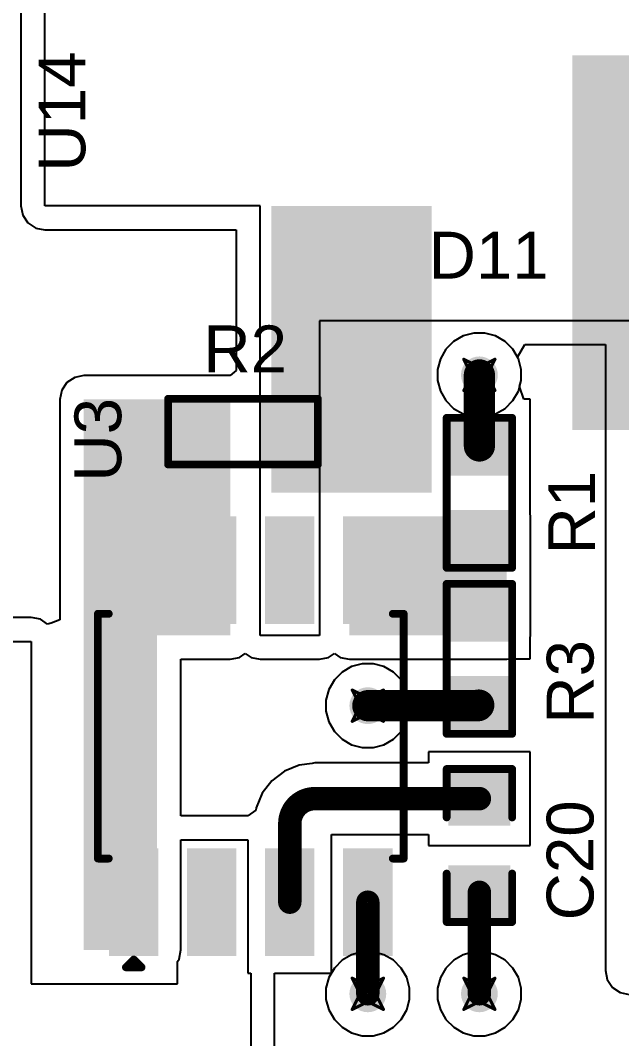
# Model space of a CAD drawing. Header units: inches. Extents: x -36 to 349, y -11 to 240.
# Drawn here: x 82.49 to 92.28, y 3.51 to 20.07 of the extents above; entities that cross this region are included whole.
import ezdxf

# ---------------------------------------------------------------- set-up
doc = ezdxf.new("R2010")
doc.units = ezdxf.units.IN
for name, color, linetype in [('Bottom Layer', 5, 'Continuous'), ('Drill Drawing', 1, 'Continuous'), ('Layer 1', 16, 'Continuous'), ('Layer 2', 76, 'Continuous'), ('Top Layer', 1, 'Continuous'), ('Top Overlay', 2, 'Continuous'), ('Top Paste', 8, 'Continuous'), ('Top Solder', 216, 'Continuous'), ('Via Holes', 16, 'Continuous')]:
    doc.layers.add(name, color=color, linetype=linetype)
doc.styles.add('Arial', font='', dxfattribs={"height": 0.2})
doc.styles.get('Arial').set_extended_font_data('Arial')

# ---------------------------------------------------------------- blocks, each defined once
blk = doc.blocks.new('R___0603_111')
at = {"layer": 'Top Layer'}
for points in [[(-0.381, 0.445), (-0.381, -0.444), (-1.143, -0.444), (-1.143, 0.445)], [(1.143, 0.445), (1.143, -0.444), (0.381, -0.444), (0.381, 0.445)]]:
    blk.add_hatch(color=1, dxfattribs=at).paths.add_polyline_path(points)
at = {"layer": 'Top Paste'}
for points in [[(-0.381, 0.445), (-0.381, -0.444), (-1.143, -0.444), (-1.143, 0.445)], [(1.143, 0.445), (1.143, -0.444), (0.381, -0.444), (0.381, 0.445)]]:
    blk.add_hatch(color=8, dxfattribs=at).paths.add_polyline_path(points)
at = {"layer": 'Top Solder'}
for points in [[(-0.279, 0.546), (-0.279, -0.546), (-1.245, -0.546), (-1.245, 0.546)], [(1.245, 0.546), (1.245, -0.546), (0.279, -0.546), (0.279, 0.546)]]:
    blk.add_hatch(color=216, dxfattribs=at).paths.add_polyline_path(points)
at = {"layer": 'Top Overlay'}
for points in [[(-1.219, 0.533, 0.127, 0.127, 0), (-1.219, -0.533, 0.127, 0.127, 0)], [(-1.219, 0.533, 0.127, 0.127, 0), (1.219, 0.533, 0.127, 0.127, 0)], [(1.219, 0.533, 0.127, 0.127, 0), (1.219, -0.533, 0.127, 0.127, 0)], [(-1.219, -0.533, 0.127, 0.127, 0), (1.219, -0.533, 0.127, 0.127, 0)]]:
    blk.add_lwpolyline(points, format="xyseb", dxfattribs=at)
for points in [[(-1.251, 0.533, 0.0635, 0.0635, 1), (-1.187, 0.533, 0.0635, 0.0635, 1)], [(-1.251, 0.533, 0.0635, 0.0635, 1), (-1.187, 0.533, 0.0635, 0.0635, 1)], [(1.187, 0.533, 0.0635, 0.0635, 1), (1.251, 0.533, 0.0635, 0.0635, 1)], [(1.187, 0.533, 0.0635, 0.0635, 1), (1.251, 0.533, 0.0635, 0.0635, 1)], [(-1.251, -0.533, 0.0635, 0.0635, 1), (-1.187, -0.533, 0.0635, 0.0635, 1)], [(-1.251, -0.533, 0.0635, 0.0635, 1), (-1.187, -0.533, 0.0635, 0.0635, 1)], [(1.187, -0.533, 0.0635, 0.0635, 1), (1.251, -0.533, 0.0635, 0.0635, 1)], [(1.187, -0.533, 0.0635, 0.0635, 1), (1.251, -0.533, 0.0635, 0.0635, 1)]]:
    blk.add_lwpolyline(points, format="xyseb", close=True, dxfattribs=at)
blk = doc.blocks.new('SOIC_8_163')
at = {"layer": 'Top Layer'}
for points in [[(-1.925, 2.205), (-1.925, 1.605), (-3.475, 1.605), (-3.475, 2.205)], [(3.475, 2.205), (3.475, 1.605), (1.925, 1.605), (1.925, 2.205)], [(-1.925, 0.935), (-1.925, 0.335), (-3.475, 0.335), (-3.475, 0.935)], [(3.475, 0.935), (3.475, 0.335), (1.925, 0.335), (1.925, 0.935)], [(-1.925, -0.335), (-1.925, -0.935), (-3.475, -0.935), (-3.475, -0.335)], [(3.475, -0.335), (3.475, -0.935), (1.925, -0.935), (1.925, -0.335)], [(-1.925, -1.605), (-1.925, -2.205), (-3.475, -2.205), (-3.475, -1.605)], [(3.475, -1.605), (3.475, -2.205), (1.925, -2.205), (1.925, -1.605)]]:
    blk.add_hatch(color=1, dxfattribs=at).paths.add_polyline_path(points)
at = {"layer": 'Top Overlay'}
blk.add_hatch(color=2, dxfattribs=at).paths.add_polyline_path([(-1.827, 1.574), (-1.497, 1.574), (-1.497, 2.235), (-1.827, 2.235)])
at = {"layer": 'Top Paste'}
for points in [[(-1.925, 2.205), (-1.925, 1.605), (-3.475, 1.605), (-3.475, 2.205)], [(3.475, 2.205), (3.475, 1.605), (1.925, 1.605), (1.925, 2.205)], [(-1.925, 0.935), (-1.925, 0.335), (-3.475, 0.335), (-3.475, 0.935)], [(3.475, 0.935), (3.475, 0.335), (1.925, 0.335), (1.925, 0.935)], [(-1.925, -0.335), (-1.925, -0.935), (-3.475, -0.935), (-3.475, -0.335)], [(3.475, -0.335), (3.475, -0.935), (1.925, -0.935), (1.925, -0.335)], [(-1.925, -1.605), (-1.925, -2.205), (-3.475, -2.205), (-3.475, -1.605)], [(3.475, -1.605), (3.475, -2.205), (1.925, -2.205), (1.925, -1.605)]]:
    blk.add_hatch(color=8, dxfattribs=at).paths.add_polyline_path(points)
at = {"layer": 'Top Solder'}
for points in [[(-1.823, 2.307), (-1.823, 1.503), (-3.577, 1.503), (-3.577, 2.307)], [(3.577, 2.307), (3.577, 1.503), (1.823, 1.503), (1.823, 2.307)], [(-1.823, 1.037), (-1.823, 0.233), (-3.577, 0.233), (-3.577, 1.037)], [(3.577, 1.037), (3.577, 0.233), (1.823, 0.233), (1.823, 1.037)], [(-1.823, -0.233), (-1.823, -1.037), (-3.577, -1.037), (-3.577, -0.233)], [(3.577, -0.233), (3.577, -1.037), (1.823, -1.037), (1.823, -0.233)], [(-1.823, -1.503), (-1.823, -2.307), (-3.577, -2.307), (-3.577, -1.503)], [(3.577, -1.503), (3.577, -2.307), (1.823, -2.307), (1.823, -1.503)]]:
    blk.add_hatch(color=216, dxfattribs=at).paths.add_polyline_path(points)
at = {"layer": 'Top Overlay'}
for points in [[(-1.991, 2.489, 0.127, 0.127, 0), (1.991, 2.489, 0.127, 0.127, 0)], [(-1.991, 2.489, 0.127, 0.127, 0), (-1.991, 2.311, 0.127, 0.127, 0)], [(1.991, 2.489, 0.127, 0.127, 0), (1.991, 2.311, 0.127, 0.127, 0)], [(-3.759, 2.032, 0.127, 0.127, 0), (-3.759, 1.778, 0.127, 0.127, 0)], [(-3.759, 2.032, 0.127, 0.127, 0), (-3.632, 1.905, 0.127, 0.127, 0)], [(-3.632, 1.905, 0.127, 0.127, 0), (-3.759, 1.778, 0.127, 0.127, 0)], [(-1.991, -2.311, 0.127, 0.127, 0), (-1.991, -2.489, 0.127, 0.127, 0)], [(1.991, -2.311, 0.127, 0.127, 0), (1.991, -2.489, 0.127, 0.127, 0)], [(-1.991, -2.489, 0.127, 0.127, 0), (1.991, -2.489, 0.127, 0.127, 0)]]:
    blk.add_lwpolyline(points, format="xyseb", dxfattribs=at)
for points in [[(-2.022, 2.489, 0.0635, 0.0635, 1), (-1.959, 2.489, 0.0635, 0.0635, 1)], [(-2.022, 2.489, 0.0635, 0.0635, 1), (-1.959, 2.489, 0.0635, 0.0635, 1)], [(1.959, 2.489, 0.0635, 0.0635, 1), (2.022, 2.489, 0.0635, 0.0635, 1)], [(1.959, 2.489, 0.0635, 0.0635, 1), (2.022, 2.489, 0.0635, 0.0635, 1)], [(-2.022, 2.311, 0.0635, 0.0635, 1), (-1.959, 2.311, 0.0635, 0.0635, 1)], [(1.959, 2.311, 0.0635, 0.0635, 1), (2.022, 2.311, 0.0635, 0.0635, 1)], [(-3.791, 2.032, 0.0635, 0.0635, 1), (-3.727, 2.032, 0.0635, 0.0635, 1)], [(-3.791, 2.032, 0.0635, 0.0635, 1), (-3.727, 2.032, 0.0635, 0.0635, 1)], [(-3.791, 1.778, 0.0635, 0.0635, 1), (-3.727, 1.778, 0.0635, 0.0635, 1)], [(-3.791, 1.778, 0.0635, 0.0635, 1), (-3.727, 1.778, 0.0635, 0.0635, 1)], [(-3.664, 1.905, 0.0635, 0.0635, 1), (-3.6, 1.905, 0.0635, 0.0635, 1)], [(-3.664, 1.905, 0.0635, 0.0635, 1), (-3.6, 1.905, 0.0635, 0.0635, 1)], [(-2.022, -2.311, 0.0635, 0.0635, 1), (-1.959, -2.311, 0.0635, 0.0635, 1)], [(1.959, -2.311, 0.0635, 0.0635, 1), (2.022, -2.311, 0.0635, 0.0635, 1)], [(-2.022, -2.489, 0.0635, 0.0635, 1), (-1.959, -2.489, 0.0635, 0.0635, 1)], [(-2.022, -2.489, 0.0635, 0.0635, 1), (-1.959, -2.489, 0.0635, 0.0635, 1)], [(1.959, -2.489, 0.0635, 0.0635, 1), (2.022, -2.489, 0.0635, 0.0635, 1)], [(1.959, -2.489, 0.0635, 0.0635, 1), (2.022, -2.489, 0.0635, 0.0635, 1)]]:
    blk.add_lwpolyline(points, format="xyseb", close=True, dxfattribs=at)
blk = doc.blocks.new('R___0603_297')
at = {"layer": 'Top Layer'}
for points in [[(-0.381, 0.444), (-0.381, -0.445), (-1.143, -0.445), (-1.143, 0.444)], [(1.143, 0.444), (1.143, -0.445), (0.381, -0.445), (0.381, 0.444)]]:
    blk.add_hatch(color=1, dxfattribs=at).paths.add_polyline_path(points)
at = {"layer": 'Top Paste'}
for points in [[(-0.381, 0.444), (-0.381, -0.445), (-1.143, -0.445), (-1.143, 0.444)], [(1.143, 0.444), (1.143, -0.445), (0.381, -0.445), (0.381, 0.444)]]:
    blk.add_hatch(color=8, dxfattribs=at).paths.add_polyline_path(points)
at = {"layer": 'Top Solder'}
for points in [[(-0.279, 0.546), (-0.279, -0.546), (-1.245, -0.546), (-1.245, 0.546)], [(1.245, 0.546), (1.245, -0.546), (0.279, -0.546), (0.279, 0.546)]]:
    blk.add_hatch(color=216, dxfattribs=at).paths.add_polyline_path(points)
at = {"layer": 'Top Overlay'}
for points in [[(-1.219, -0.533, 0.127, 0.127, 0), (-1.219, 0.533, 0.127, 0.127, 0)], [(1.219, 0.533, 0.127, 0.127, 0), (-1.219, 0.533, 0.127, 0.127, 0)], [(1.219, -0.533, 0.127, 0.127, 0), (1.219, 0.533, 0.127, 0.127, 0)], [(1.219, -0.533, 0.127, 0.127, 0), (-1.219, -0.533, 0.127, 0.127, 0)]]:
    blk.add_lwpolyline(points, format="xyseb", dxfattribs=at)
for points in [[(-1.251, 0.533, 0.0635, 0.0635, 1), (-1.187, 0.533, 0.0635, 0.0635, 1)], [(-1.251, 0.533, 0.0635, 0.0635, 1), (-1.187, 0.533, 0.0635, 0.0635, 1)], [(1.187, 0.533, 0.0635, 0.0635, 1), (1.251, 0.533, 0.0635, 0.0635, 1)], [(1.187, 0.533, 0.0635, 0.0635, 1), (1.251, 0.533, 0.0635, 0.0635, 1)], [(-1.251, -0.533, 0.0635, 0.0635, 1), (-1.187, -0.533, 0.0635, 0.0635, 1)], [(-1.251, -0.533, 0.0635, 0.0635, 1), (-1.187, -0.533, 0.0635, 0.0635, 1)], [(1.187, -0.533, 0.0635, 0.0635, 1), (1.251, -0.533, 0.0635, 0.0635, 1)], [(1.187, -0.533, 0.0635, 0.0635, 1), (1.251, -0.533, 0.0635, 0.0635, 1)]]:
    blk.add_lwpolyline(points, format="xyseb", close=True, dxfattribs=at)
blk = doc.blocks.new('R___0603_298')
at = {"layer": 'Top Layer'}
for points in [[(-0.381, 0.4445), (-0.381, -0.4445), (-1.143, -0.4445), (-1.143, 0.4445)], [(1.143, 0.4445), (1.143, -0.4445), (0.381, -0.4445), (0.381, 0.4445)]]:
    blk.add_hatch(color=1, dxfattribs=at).paths.add_polyline_path(points)
at = {"layer": 'Top Paste'}
for points in [[(-0.381, 0.4445), (-0.381, -0.4445), (-1.143, -0.4445), (-1.143, 0.4445)], [(1.143, 0.4445), (1.143, -0.4445), (0.381, -0.4445), (0.381, 0.4445)]]:
    blk.add_hatch(color=8, dxfattribs=at).paths.add_polyline_path(points)
at = {"layer": 'Top Solder'}
for points in [[(-0.2794, 0.5461), (-0.2794, -0.5461), (-1.2446, -0.5461), (-1.2446, 0.5461)], [(1.2446, 0.5461), (1.2446, -0.5461), (0.2794, -0.5461), (0.2794, 0.5461)]]:
    blk.add_hatch(color=216, dxfattribs=at).paths.add_polyline_path(points)
at = {"layer": 'Top Overlay'}
for points in [[(-1.2192, 0.5334, 0.127, 0.127, 0), (-1.2192, -0.5334, 0.127, 0.127, 0)], [(1.2192, 0.5334, 0.127, 0.127, 0), (-1.2192, 0.5334, 0.127, 0.127, 0)], [(1.2192, 0.5334, 0.127, 0.127, 0), (1.2192, -0.5334, 0.127, 0.127, 0)], [(1.2192, -0.5334, 0.127, 0.127, 0), (-1.2192, -0.5334, 0.127, 0.127, 0)]]:
    blk.add_lwpolyline(points, format="xyseb", dxfattribs=at)
for points in [[(-1.25095, 0.5334, 0.0635, 0.0635, 1), (-1.18745, 0.5334, 0.0635, 0.0635, 1)], [(-1.25095, 0.5334, 0.0635, 0.0635, 1), (-1.18745, 0.5334, 0.0635, 0.0635, 1)], [(1.18745, 0.5334, 0.0635, 0.0635, 1), (1.25095, 0.5334, 0.0635, 0.0635, 1)], [(1.18745, 0.5334, 0.0635, 0.0635, 1), (1.25095, 0.5334, 0.0635, 0.0635, 1)], [(-1.25095, -0.5334, 0.0635, 0.0635, 1), (-1.18745, -0.5334, 0.0635, 0.0635, 1)], [(-1.25095, -0.5334, 0.0635, 0.0635, 1), (-1.18745, -0.5334, 0.0635, 0.0635, 1)], [(1.18745, -0.5334, 0.0635, 0.0635, 1), (1.25095, -0.5334, 0.0635, 0.0635, 1)], [(1.18745, -0.5334, 0.0635, 0.0635, 1), (1.25095, -0.5334, 0.0635, 0.0635, 1)]]:
    blk.add_lwpolyline(points, format="xyseb", close=True, dxfattribs=at)
blk = doc.blocks.new('SMC_388')
at = {"layer": 'Top Layer'}
for points in [[(-6, 2.15), (-1.9, 2.15), (-1.9, -2.15), (-6, -2.15)], [(1.9, 2.15), (6, 2.15), (6, -2.15), (1.9, -2.15)]]:
    blk.add_hatch(color=1, dxfattribs=at).paths.add_polyline_path(points)
at = {"layer": 'Top Overlay'}
for points in [[(-7.239, 2.235), (-3.556, 2.235), (-3.556, 3.048), (-7.239, 3.048)], [(-7.239, -2.261), (-6.096, -2.261), (-6.096, 2.261), (-7.239, 2.261)], [(-7.239, -3.048), (-3.556, -3.048), (-3.556, -2.235), (-7.239, -2.235)]]:
    blk.add_hatch(color=2, dxfattribs=at).paths.add_polyline_path(points)
at = {"layer": 'Top Paste'}
for points in [[(-6, 2.15), (-1.9, 2.15), (-1.9, -2.15), (-6, -2.15)], [(1.9, 2.15), (6, 2.15), (6, -2.15), (1.9, -2.15)]]:
    blk.add_hatch(color=8, dxfattribs=at).paths.add_polyline_path(points)
at = {"layer": 'Top Solder'}
for points in [[(-6.102, 2.252), (-1.798, 2.252), (-1.798, -2.252), (-6.102, -2.252)], [(1.798, 2.252), (6.102, 2.252), (6.102, -2.252), (1.798, -2.252)]]:
    blk.add_hatch(color=216, dxfattribs=at).paths.add_polyline_path(points)
at = {"layer": 'Top Overlay'}
for points in [[(-3.556, 2.438, 0.127, 0.127, 0), (-3.556, 2.997, 0.127, 0.127, 0)], [(-3.556, 2.997, 0.127, 0.127, 0), (3.581, 2.997, 0.127, 0.127, 0)], [(3.581, 2.438, 0.127, 0.127, 0), (3.581, 2.997, 0.127, 0.127, 0)], [(-3.556, -2.997, 0.127, 0.127, 0), (-3.556, -2.438, 0.127, 0.127, 0)], [(3.581, -2.997, 0.127, 0.127, 0), (3.581, -2.438, 0.127, 0.127, 0)], [(-3.556, -2.997, 0.127, 0.127, 0), (3.581, -2.997, 0.127, 0.127, 0)]]:
    blk.add_lwpolyline(points, format="xyseb", dxfattribs=at)
for points in [[(-3.588, 2.997, 0.0635, 0.0635, 1), (-3.524, 2.997, 0.0635, 0.0635, 1)], [(-3.588, 2.997, 0.0635, 0.0635, 1), (-3.524, 2.997, 0.0635, 0.0635, 1)], [(3.55, 2.997, 0.0635, 0.0635, 1), (3.613, 2.997, 0.0635, 0.0635, 1)], [(3.55, 2.997, 0.0635, 0.0635, 1), (3.613, 2.997, 0.0635, 0.0635, 1)], [(-3.588, 2.438, 0.0635, 0.0635, 1), (-3.524, 2.438, 0.0635, 0.0635, 1)], [(3.55, 2.438, 0.0635, 0.0635, 1), (3.613, 2.438, 0.0635, 0.0635, 1)], [(-3.588, -2.438, 0.0635, 0.0635, 1), (-3.524, -2.438, 0.0635, 0.0635, 1)], [(3.55, -2.438, 0.0635, 0.0635, 1), (3.613, -2.438, 0.0635, 0.0635, 1)], [(-3.588, -2.997, 0.0635, 0.0635, 1), (-3.524, -2.997, 0.0635, 0.0635, 1)], [(-3.588, -2.997, 0.0635, 0.0635, 1), (-3.524, -2.997, 0.0635, 0.0635, 1)], [(3.55, -2.997, 0.0635, 0.0635, 1), (3.613, -2.997, 0.0635, 0.0635, 1)], [(3.55, -2.997, 0.0635, 0.0635, 1), (3.613, -2.997, 0.0635, 0.0635, 1)]]:
    blk.add_lwpolyline(points, format="xyseb", close=True, dxfattribs=at)
blk = doc.blocks.new('C___0603_486')
at = {"layer": 'Top Layer'}
for points in [[(-0.381, 0.445), (-0.381, -0.445), (-1.143, -0.445), (-1.143, 0.445)], [(1.143, 0.445), (1.143, -0.445), (0.381, -0.445), (0.381, 0.445)]]:
    blk.add_hatch(color=1, dxfattribs=at).paths.add_polyline_path(points)
at = {"layer": 'Top Paste'}
for points in [[(-0.381, 0.445), (-0.381, -0.445), (-1.143, -0.445), (-1.143, 0.445)], [(1.143, 0.445), (1.143, -0.445), (0.381, -0.445), (0.381, 0.445)]]:
    blk.add_hatch(color=8, dxfattribs=at).paths.add_polyline_path(points)
at = {"layer": 'Top Solder'}
for points in [[(-0.321, 0.504), (-0.321, -0.504), (-1.203, -0.504), (-1.203, 0.504)], [(1.203, 0.504), (1.203, -0.504), (0.321, -0.504), (0.321, 0.504)]]:
    blk.add_hatch(color=216, dxfattribs=at).paths.add_polyline_path(points)
at = {"layer": 'Top Overlay'}
for points in [[(-1.245, 0.533, 0.127, 0.127, 0), (-1.245, -0.533, 0.127, 0.127, 0)], [(-1.245, 0.533, 0.127, 0.127, 0), (-0.457, 0.533, 0.127, 0.127, 0)], [(0.457, 0.533, 0.127, 0.127, 0), (1.245, 0.533, 0.127, 0.127, 0)], [(1.245, 0.533, 0.127, 0.127, 0), (1.245, -0.533, 0.127, 0.127, 0)], [(-1.245, -0.533, 0.127, 0.127, 0), (-0.457, -0.533, 0.127, 0.127, 0)], [(0.457, -0.533, 0.127, 0.127, 0), (1.245, -0.533, 0.127, 0.127, 0)]]:
    blk.add_lwpolyline(points, format="xyseb", dxfattribs=at)
for points in [[(-1.276, 0.533, 0.0635, 0.0635, 1), (-1.213, 0.533, 0.0635, 0.0635, 1)], [(-1.276, 0.533, 0.0635, 0.0635, 1), (-1.213, 0.533, 0.0635, 0.0635, 1)], [(-0.489, 0.533, 0.0635, 0.0635, 1), (-0.425, 0.533, 0.0635, 0.0635, 1)], [(0.425, 0.533, 0.0635, 0.0635, 1), (0.489, 0.533, 0.0635, 0.0635, 1)], [(1.213, 0.533, 0.0635, 0.0635, 1), (1.276, 0.533, 0.0635, 0.0635, 1)], [(1.213, 0.533, 0.0635, 0.0635, 1), (1.276, 0.533, 0.0635, 0.0635, 1)], [(-1.276, -0.533, 0.0635, 0.0635, 1), (-1.213, -0.533, 0.0635, 0.0635, 1)], [(-1.276, -0.533, 0.0635, 0.0635, 1), (-1.213, -0.533, 0.0635, 0.0635, 1)], [(-0.489, -0.533, 0.0635, 0.0635, 1), (-0.425, -0.533, 0.0635, 0.0635, 1)], [(0.425, -0.533, 0.0635, 0.0635, 1), (0.489, -0.533, 0.0635, 0.0635, 1)], [(1.213, -0.533, 0.0635, 0.0635, 1), (1.276, -0.533, 0.0635, 0.0635, 1)], [(1.213, -0.533, 0.0635, 0.0635, 1), (1.276, -0.533, 0.0635, 0.0635, 1)]]:
    blk.add_lwpolyline(points, format="xyseb", close=True, dxfattribs=at)

msp = doc.modelspace()

# ---------------------------------------------------------------- hatches: boundary and pattern name
at = {"layer": 'Bottom Layer'}
h = msp.add_hatch(color=5, dxfattribs=at)
edge = h.paths.add_edge_path()
edge.add_arc((89.963, 14.309), 0.3, 0, 360)
h = msp.add_hatch(color=5, dxfattribs=at)
edge = h.paths.add_edge_path()
edge.add_arc((88.147, 8.929), 0.3, 0, 360)
h = msp.add_hatch(color=5, dxfattribs=at)
edge = h.paths.add_edge_path()
edge.add_arc((88.147, 4.243), 0.3, 0, 360)
h = msp.add_hatch(color=5, dxfattribs=at)
edge = h.paths.add_edge_path()
edge.add_arc((89.963, 4.243), 0.3, 0, 360)
at = {"layer": 'Layer 1'}
h = msp.add_hatch(color=16, dxfattribs=at)
edge = h.paths.add_edge_path()
edge.add_arc((89.963, 14.309), 0.3, 0, 360)
h = msp.add_hatch(color=16, dxfattribs=at)
edge = h.paths.add_edge_path()
edge.add_arc((88.147, 8.929), 0.3, 0, 360)
h = msp.add_hatch(color=16, dxfattribs=at)
edge = h.paths.add_edge_path()
edge.add_arc((88.147, 4.243), 0.3, 0, 360)
h = msp.add_hatch(color=16, dxfattribs=at)
edge = h.paths.add_edge_path()
edge.add_arc((89.963, 4.243), 0.3, 0, 360)
at = {"layer": 'Layer 2'}
h = msp.add_hatch(color=76, dxfattribs=at)
edge = h.paths.add_edge_path()
edge.add_arc((89.963, 14.309), 0.3, 0, 360)
h = msp.add_hatch(color=76, dxfattribs=at)
edge = h.paths.add_edge_path()
edge.add_arc((88.147, 8.929), 0.3, 0, 360)
h = msp.add_hatch(color=76, dxfattribs=at)
edge = h.paths.add_edge_path()
edge.add_arc((88.147, 4.243), 0.3, 0, 360)
h = msp.add_hatch(color=76, dxfattribs=at)
edge = h.paths.add_edge_path()
edge.add_arc((89.963, 4.243), 0.3, 0, 360)
at = {"layer": 'Top Layer'}
for points in [[(86.577, 12.395), (89.188, 12.395), (89.188, 17.056), (86.577, 17.056)], [(83.524, 10.072), (85.907, 10.072), (85.907, 13.91), (83.524, 13.91)], [(83.524, 4.958), (84.718, 4.958), (84.718, 13.91), (83.524, 13.91)], [(87.847, 10.072), (90.407, 10.072), (90.407, 12.01), (87.847, 12.01)], [(83.524, 10.358), (85.907, 10.358), (85.907, 11.908), (83.524, 11.908)]]:
    msp.add_hatch(color=1, dxfattribs=at).paths.add_polyline_path(points)
h = msp.add_hatch(color=1, dxfattribs=at)
edge = h.paths.add_edge_path()
edge.add_arc((89.963, 14.309), 0.3, 0, 360)
h = msp.add_hatch(color=1, dxfattribs=at)
edge = h.paths.add_edge_path()
edge.add_arc((88.147, 8.929), 0.3, 0, 360)
h = msp.add_hatch(color=1, dxfattribs=at)
edge = h.paths.add_edge_path()
edge.add_arc((88.147, 4.243), 0.3, 0, 360)
h = msp.add_hatch(color=1, dxfattribs=at)
edge = h.paths.add_edge_path()
edge.add_arc((89.963, 4.243), 0.3, 0, 360)
at = {"layer": 'Via Holes'}
h = msp.add_hatch(color=7, dxfattribs=at)
edge = h.paths.add_edge_path()
edge.add_arc((89.963, 14.309), 0.15, 0, 360)
h = msp.add_hatch(color=7, dxfattribs=at)
edge = h.paths.add_edge_path()
edge.add_arc((88.147, 8.929), 0.15, 0, 360)
h = msp.add_hatch(color=7, dxfattribs=at)
edge = h.paths.add_edge_path()
edge.add_arc((88.147, 4.243), 0.15, 0, 360)
h = msp.add_hatch(color=7, dxfattribs=at)
edge = h.paths.add_edge_path()
edge.add_arc((89.963, 4.243), 0.15, 0, 360)

# ---------------------------------------------------------------- linework, layer by layer
at = {"layer": 'Bottom Layer'}
for p, q in [((89.7, 14.944), (89.544, 14.854)), ((89.873, 14.99), (89.7, 14.944)), ((90.052, 14.99), (89.873, 14.99)), ((90.225, 14.944), (90.052, 14.99)), ((90.381, 14.854), (90.225, 14.944)), ((89.544, 14.854), (89.418, 14.727)), ((90.508, 14.727), (90.381, 14.854)), ((89.418, 14.727), (89.328, 14.572)), ((90.597, 14.572), (90.508, 14.727)), ((89.328, 14.572), (89.282, 14.399)), ((90.644, 14.399), (90.597, 14.572)), ((89.282, 14.399), (89.282, 14.22)), ((90.644, 14.22), (90.644, 14.399)), ((89.282, 14.22), (89.328, 14.046)), ((90.597, 14.046), (90.644, 14.22)), ((89.328, 14.046), (89.418, 13.891)), ((90.508, 13.891), (90.597, 14.046)), ((89.418, 13.891), (89.544, 13.764)), ((89.544, 13.764), (89.7, 13.675)), ((90.225, 13.675), (90.381, 13.764)), ((90.381, 13.764), (90.508, 13.891)), ((89.7, 13.675), (89.873, 13.628)), ((89.873, 13.628), (90.052, 13.628)), ((90.052, 13.628), (90.225, 13.675)), ((88.057, 9.61), (87.884, 9.564)), ((88.237, 9.61), (88.057, 9.61)), ((88.41, 9.564), (88.237, 9.61)), ((87.729, 9.474), (87.602, 9.347)), ((87.884, 9.564), (87.729, 9.474)), ((88.565, 9.474), (88.41, 9.564)), ((88.692, 9.347), (88.565, 9.474)), ((87.602, 9.347), (87.512, 9.192)), ((88.782, 9.192), (88.692, 9.347)), ((87.512, 9.192), (87.466, 9.019)), ((88.828, 9.019), (88.782, 9.192)), ((87.466, 9.019), (87.466, 8.84)), ((88.828, 8.84), (88.828, 9.019)), ((87.466, 8.84), (87.512, 8.666)), ((88.782, 8.666), (88.828, 8.84)), ((87.512, 8.666), (87.602, 8.511)), ((88.692, 8.511), (88.782, 8.666)), ((87.602, 8.511), (87.729, 8.384)), ((88.565, 8.384), (88.692, 8.511)), ((87.729, 8.384), (87.884, 8.295)), ((87.884, 8.295), (88.057, 8.248)), ((88.237, 8.248), (88.41, 8.295)), ((88.41, 8.295), (88.565, 8.384)), ((88.057, 8.248), (88.237, 8.248)), ((87.884, 4.878), (87.729, 4.788)), ((88.057, 4.924), (87.884, 4.878)), ((88.236, 4.924), (88.057, 4.924)), ((88.41, 4.878), (88.236, 4.924)), ((88.565, 4.788), (88.41, 4.878)), ((89.7, 4.878), (89.545, 4.788)), ((89.873, 4.924), (89.7, 4.878)), ((90.052, 4.924), (89.873, 4.924)), ((90.226, 4.878), (90.052, 4.924)), ((90.381, 4.788), (90.226, 4.878)), ((87.602, 4.661), (87.512, 4.506)), ((87.729, 4.788), (87.602, 4.661)), ((88.692, 4.661), (88.565, 4.788)), ((88.781, 4.506), (88.692, 4.661)), ((89.418, 4.661), (89.328, 4.506)), ((89.545, 4.788), (89.418, 4.661)), ((90.508, 4.661), (90.381, 4.788)), ((90.597, 4.506), (90.508, 4.661)), ((87.512, 4.506), (87.466, 4.333)), ((88.828, 4.333), (88.781, 4.506)), ((89.328, 4.506), (89.282, 4.333)), ((90.644, 4.333), (90.597, 4.506)), ((87.466, 4.333), (87.466, 4.153)), ((88.828, 4.153), (88.828, 4.333)), ((89.282, 4.333), (89.282, 4.153)), ((90.644, 4.153), (90.644, 4.333)), ((87.466, 4.153), (87.512, 3.98)), ((88.781, 3.98), (88.828, 4.153)), ((89.282, 4.153), (89.328, 3.98)), ((90.597, 3.98), (90.644, 4.153)), ((87.512, 3.98), (87.602, 3.825)), ((88.692, 3.825), (88.781, 3.98)), ((89.328, 3.98), (89.418, 3.825)), ((90.508, 3.825), (90.597, 3.98)), ((87.602, 3.825), (87.729, 3.698)), ((88.565, 3.698), (88.692, 3.825)), ((89.418, 3.825), (89.545, 3.698)), ((90.381, 3.698), (90.508, 3.825)), ((87.729, 3.698), (87.884, 3.608)), ((88.41, 3.608), (88.565, 3.698)), ((89.545, 3.698), (89.7, 3.608)), ((90.226, 3.608), (90.381, 3.698)), ((87.884, 3.608), (88.057, 3.562)), ((88.057, 3.562), (88.236, 3.562)), ((88.236, 3.562), (88.41, 3.608)), ((89.7, 3.608), (89.873, 3.562)), ((89.873, 3.562), (90.052, 3.562)), ((90.052, 3.562), (90.226, 3.608))]:
    msp.add_line(p, q, dxfattribs=at)
at = {"layer": 'Drill Drawing'}
for points in [[(89.709, 14.563, 0.0508, 0.0508, 0), (89.963, 14.436, 0.0508, 0.0508, 0)], [(89.709, 14.563, 0.0508, 0.0508, 0), (89.836, 14.309, 0.0508, 0.0508, 0)], [(89.963, 14.436, 0.0508, 0.0508, 0), (90.217, 14.563, 0.0508, 0.0508, 0)], [(90.09, 14.309, 0.0508, 0.0508, 0), (90.217, 14.563, 0.0508, 0.0508, 0)], [(89.709, 14.055, 0.0508, 0.0508, 0), (89.836, 14.309, 0.0508, 0.0508, 0)], [(90.09, 14.309, 0.0508, 0.0508, 0), (90.217, 14.055, 0.0508, 0.0508, 0)], [(89.709, 14.055, 0.0508, 0.0508, 0), (89.963, 14.182, 0.0508, 0.0508, 0)], [(89.963, 14.182, 0.0508, 0.0508, 0), (90.217, 14.055, 0.0508, 0.0508, 0)], [(87.893, 9.183, 0.0508, 0.0508, 0), (88.147, 9.056, 0.0508, 0.0508, 0)], [(87.893, 9.183, 0.0508, 0.0508, 0), (88.02, 8.929, 0.0508, 0.0508, 0)], [(88.147, 9.056, 0.0508, 0.0508, 0), (88.401, 9.183, 0.0508, 0.0508, 0)], [(88.274, 8.929, 0.0508, 0.0508, 0), (88.401, 9.183, 0.0508, 0.0508, 0)], [(87.893, 8.675, 0.0508, 0.0508, 0), (88.02, 8.929, 0.0508, 0.0508, 0)], [(88.274, 8.929, 0.0508, 0.0508, 0), (88.401, 8.675, 0.0508, 0.0508, 0)], [(87.893, 8.675, 0.0508, 0.0508, 0), (88.147, 8.802, 0.0508, 0.0508, 0)], [(88.147, 8.802, 0.0508, 0.0508, 0), (88.401, 8.675, 0.0508, 0.0508, 0)], [(87.893, 4.497, 0.0508, 0.0508, 0), (88.147, 4.37, 0.0508, 0.0508, 0)], [(87.893, 4.497, 0.0508, 0.0508, 0), (88.02, 4.243, 0.0508, 0.0508, 0)], [(88.147, 4.37, 0.0508, 0.0508, 0), (88.401, 4.497, 0.0508, 0.0508, 0)], [(88.274, 4.243, 0.0508, 0.0508, 0), (88.401, 4.497, 0.0508, 0.0508, 0)], [(89.709, 4.497, 0.0508, 0.0508, 0), (89.963, 4.37, 0.0508, 0.0508, 0)], [(89.709, 4.497, 0.0508, 0.0508, 0), (89.836, 4.243, 0.0508, 0.0508, 0)], [(89.963, 4.37, 0.0508, 0.0508, 0), (90.217, 4.497, 0.0508, 0.0508, 0)], [(90.09, 4.243, 0.0508, 0.0508, 0), (90.217, 4.497, 0.0508, 0.0508, 0)], [(87.893, 3.989, 0.0508, 0.0508, 0), (88.02, 4.243, 0.0508, 0.0508, 0)], [(87.893, 3.989, 0.0508, 0.0508, 0), (88.147, 4.116, 0.0508, 0.0508, 0)], [(88.147, 4.116, 0.0508, 0.0508, 0), (88.401, 3.989, 0.0508, 0.0508, 0)], [(88.274, 4.243, 0.0508, 0.0508, 0), (88.401, 3.989, 0.0508, 0.0508, 0)], [(89.709, 3.989, 0.0508, 0.0508, 0), (89.836, 4.243, 0.0508, 0.0508, 0)], [(89.709, 3.989, 0.0508, 0.0508, 0), (89.963, 4.116, 0.0508, 0.0508, 0)], [(89.963, 4.116, 0.0508, 0.0508, 0), (90.217, 3.989, 0.0508, 0.0508, 0)], [(90.09, 4.243, 0.0508, 0.0508, 0), (90.217, 3.989, 0.0508, 0.0508, 0)]]:
    msp.add_lwpolyline(points, format="xyseb", dxfattribs=at)
for points in [[(89.696, 14.563, 0.0254, 0.0254, 1), (89.721, 14.563, 0.0254, 0.0254, 1)], [(89.696, 14.563, 0.0254, 0.0254, 1), (89.721, 14.563, 0.0254, 0.0254, 1)], [(90.204, 14.563, 0.0254, 0.0254, 1), (90.229, 14.563, 0.0254, 0.0254, 1)], [(90.204, 14.563, 0.0254, 0.0254, 1), (90.229, 14.563, 0.0254, 0.0254, 1)], [(89.95, 14.436, 0.0254, 0.0254, 1), (89.975, 14.436, 0.0254, 0.0254, 1)], [(89.95, 14.436, 0.0254, 0.0254, 1), (89.975, 14.436, 0.0254, 0.0254, 1)], [(89.823, 14.309, 0.0254, 0.0254, 1), (89.848, 14.309, 0.0254, 0.0254, 1)], [(89.823, 14.309, 0.0254, 0.0254, 1), (89.848, 14.309, 0.0254, 0.0254, 1)], [(90.077, 14.309, 0.0254, 0.0254, 1), (90.102, 14.309, 0.0254, 0.0254, 1)], [(90.077, 14.309, 0.0254, 0.0254, 1), (90.102, 14.309, 0.0254, 0.0254, 1)], [(89.696, 14.055, 0.0254, 0.0254, 1), (89.721, 14.055, 0.0254, 0.0254, 1)], [(89.696, 14.055, 0.0254, 0.0254, 1), (89.721, 14.055, 0.0254, 0.0254, 1)], [(89.95, 14.182, 0.0254, 0.0254, 1), (89.975, 14.182, 0.0254, 0.0254, 1)], [(89.95, 14.182, 0.0254, 0.0254, 1), (89.975, 14.182, 0.0254, 0.0254, 1)], [(90.204, 14.055, 0.0254, 0.0254, 1), (90.229, 14.055, 0.0254, 0.0254, 1)], [(90.204, 14.055, 0.0254, 0.0254, 1), (90.229, 14.055, 0.0254, 0.0254, 1)], [(87.88, 9.183, 0.0254, 0.0254, 1), (87.906, 9.183, 0.0254, 0.0254, 1)], [(87.88, 9.183, 0.0254, 0.0254, 1), (87.906, 9.183, 0.0254, 0.0254, 1)], [(88.388, 9.183, 0.0254, 0.0254, 1), (88.414, 9.183, 0.0254, 0.0254, 1)], [(88.388, 9.183, 0.0254, 0.0254, 1), (88.414, 9.183, 0.0254, 0.0254, 1)], [(88.007, 8.929, 0.0254, 0.0254, 1), (88.033, 8.929, 0.0254, 0.0254, 1)], [(88.007, 8.929, 0.0254, 0.0254, 1), (88.033, 8.929, 0.0254, 0.0254, 1)], [(88.134, 9.056, 0.0254, 0.0254, 1), (88.16, 9.056, 0.0254, 0.0254, 1)], [(88.134, 9.056, 0.0254, 0.0254, 1), (88.16, 9.056, 0.0254, 0.0254, 1)], [(88.261, 8.929, 0.0254, 0.0254, 1), (88.287, 8.929, 0.0254, 0.0254, 1)], [(88.261, 8.929, 0.0254, 0.0254, 1), (88.287, 8.929, 0.0254, 0.0254, 1)], [(88.134, 8.802, 0.0254, 0.0254, 1), (88.16, 8.802, 0.0254, 0.0254, 1)], [(88.134, 8.802, 0.0254, 0.0254, 1), (88.16, 8.802, 0.0254, 0.0254, 1)], [(87.88, 8.675, 0.0254, 0.0254, 1), (87.906, 8.675, 0.0254, 0.0254, 1)], [(87.88, 8.675, 0.0254, 0.0254, 1), (87.906, 8.675, 0.0254, 0.0254, 1)], [(88.388, 8.675, 0.0254, 0.0254, 1), (88.414, 8.675, 0.0254, 0.0254, 1)], [(88.388, 8.675, 0.0254, 0.0254, 1), (88.414, 8.675, 0.0254, 0.0254, 1)], [(87.88, 4.497, 0.0254, 0.0254, 1), (87.906, 4.497, 0.0254, 0.0254, 1)], [(87.88, 4.497, 0.0254, 0.0254, 1), (87.906, 4.497, 0.0254, 0.0254, 1)], [(88.388, 4.497, 0.0254, 0.0254, 1), (88.414, 4.497, 0.0254, 0.0254, 1)], [(88.388, 4.497, 0.0254, 0.0254, 1), (88.414, 4.497, 0.0254, 0.0254, 1)], [(89.696, 4.497, 0.0254, 0.0254, 1), (89.721, 4.497, 0.0254, 0.0254, 1)], [(89.696, 4.497, 0.0254, 0.0254, 1), (89.721, 4.497, 0.0254, 0.0254, 1)], [(90.204, 4.497, 0.0254, 0.0254, 1), (90.229, 4.497, 0.0254, 0.0254, 1)], [(90.204, 4.497, 0.0254, 0.0254, 1), (90.229, 4.497, 0.0254, 0.0254, 1)], [(88.134, 4.37, 0.0254, 0.0254, 1), (88.16, 4.37, 0.0254, 0.0254, 1)], [(88.134, 4.37, 0.0254, 0.0254, 1), (88.16, 4.37, 0.0254, 0.0254, 1)], [(89.95, 4.37, 0.0254, 0.0254, 1), (89.975, 4.37, 0.0254, 0.0254, 1)], [(89.95, 4.37, 0.0254, 0.0254, 1), (89.975, 4.37, 0.0254, 0.0254, 1)], [(88.007, 4.243, 0.0254, 0.0254, 1), (88.033, 4.243, 0.0254, 0.0254, 1)], [(88.007, 4.243, 0.0254, 0.0254, 1), (88.033, 4.243, 0.0254, 0.0254, 1)], [(88.134, 4.116, 0.0254, 0.0254, 1), (88.16, 4.116, 0.0254, 0.0254, 1)], [(88.134, 4.116, 0.0254, 0.0254, 1), (88.16, 4.116, 0.0254, 0.0254, 1)], [(88.261, 4.243, 0.0254, 0.0254, 1), (88.287, 4.243, 0.0254, 0.0254, 1)], [(88.261, 4.243, 0.0254, 0.0254, 1), (88.287, 4.243, 0.0254, 0.0254, 1)], [(89.823, 4.243, 0.0254, 0.0254, 1), (89.848, 4.243, 0.0254, 0.0254, 1)], [(89.823, 4.243, 0.0254, 0.0254, 1), (89.848, 4.243, 0.0254, 0.0254, 1)], [(89.95, 4.116, 0.0254, 0.0254, 1), (89.975, 4.116, 0.0254, 0.0254, 1)], [(89.95, 4.116, 0.0254, 0.0254, 1), (89.975, 4.116, 0.0254, 0.0254, 1)], [(90.077, 4.243, 0.0254, 0.0254, 1), (90.102, 4.243, 0.0254, 0.0254, 1)], [(90.077, 4.243, 0.0254, 0.0254, 1), (90.102, 4.243, 0.0254, 0.0254, 1)], [(87.88, 3.989, 0.0254, 0.0254, 1), (87.906, 3.989, 0.0254, 0.0254, 1)], [(87.88, 3.989, 0.0254, 0.0254, 1), (87.906, 3.989, 0.0254, 0.0254, 1)], [(88.388, 3.989, 0.0254, 0.0254, 1), (88.414, 3.989, 0.0254, 0.0254, 1)], [(88.388, 3.989, 0.0254, 0.0254, 1), (88.414, 3.989, 0.0254, 0.0254, 1)], [(89.696, 3.989, 0.0254, 0.0254, 1), (89.721, 3.989, 0.0254, 0.0254, 1)], [(89.696, 3.989, 0.0254, 0.0254, 1), (89.721, 3.989, 0.0254, 0.0254, 1)], [(90.204, 3.989, 0.0254, 0.0254, 1), (90.229, 3.989, 0.0254, 0.0254, 1)], [(90.204, 3.989, 0.0254, 0.0254, 1), (90.229, 3.989, 0.0254, 0.0254, 1)]]:
    msp.add_lwpolyline(points, format="xyseb", close=True, dxfattribs=at)
at = {"layer": 'Layer 1'}
for p, q in [((89.7, 14.944), (89.544, 14.854)), ((89.873, 14.99), (89.7, 14.944)), ((90.052, 14.99), (89.873, 14.99)), ((90.225, 14.944), (90.052, 14.99)), ((90.381, 14.854), (90.225, 14.944)), ((89.544, 14.854), (89.418, 14.727)), ((90.508, 14.727), (90.381, 14.854)), ((89.418, 14.727), (89.328, 14.572)), ((90.597, 14.572), (90.508, 14.727)), ((89.328, 14.572), (89.282, 14.399)), ((90.644, 14.399), (90.597, 14.572)), ((89.282, 14.399), (89.282, 14.22)), ((90.644, 14.22), (90.644, 14.399)), ((89.282, 14.22), (89.328, 14.046)), ((90.597, 14.046), (90.644, 14.22)), ((89.328, 14.046), (89.418, 13.891)), ((90.508, 13.891), (90.597, 14.046)), ((89.418, 13.891), (89.544, 13.764)), ((89.544, 13.764), (89.7, 13.675)), ((90.225, 13.675), (90.381, 13.764)), ((90.381, 13.764), (90.508, 13.891)), ((89.7, 13.675), (89.873, 13.628)), ((89.873, 13.628), (90.052, 13.628)), ((90.052, 13.628), (90.225, 13.675))]:
    msp.add_line(p, q, dxfattribs=at)
at = {"layer": 'Layer 2'}
for p, q in [((88.057, 9.61), (87.884, 9.564)), ((88.237, 9.61), (88.057, 9.61)), ((88.41, 9.564), (88.237, 9.61)), ((87.729, 9.474), (87.602, 9.347)), ((87.884, 9.564), (87.729, 9.474)), ((88.565, 9.474), (88.41, 9.564)), ((88.692, 9.347), (88.565, 9.474)), ((87.602, 9.347), (87.512, 9.192)), ((88.782, 9.192), (88.692, 9.347)), ((87.512, 9.192), (87.466, 9.019)), ((88.828, 9.019), (88.782, 9.192)), ((87.466, 9.019), (87.466, 8.84)), ((88.828, 8.84), (88.828, 9.019)), ((87.466, 8.84), (87.512, 8.666)), ((88.782, 8.666), (88.828, 8.84)), ((87.512, 8.666), (87.602, 8.511)), ((88.692, 8.511), (88.782, 8.666)), ((87.602, 8.511), (87.729, 8.384)), ((88.565, 8.384), (88.692, 8.511)), ((87.729, 8.384), (87.884, 8.295)), ((87.884, 8.295), (88.057, 8.248)), ((88.237, 8.248), (88.41, 8.295)), ((88.41, 8.295), (88.565, 8.384)), ((88.057, 8.248), (88.237, 8.248)), ((87.884, 4.878), (87.729, 4.788)), ((88.057, 4.924), (87.884, 4.878)), ((88.236, 4.924), (88.057, 4.924)), ((88.41, 4.878), (88.236, 4.924)), ((88.565, 4.788), (88.41, 4.878)), ((89.7, 4.878), (89.545, 4.788)), ((89.873, 4.924), (89.7, 4.878)), ((90.052, 4.924), (89.873, 4.924)), ((90.226, 4.878), (90.052, 4.924)), ((90.381, 4.788), (90.226, 4.878)), ((87.602, 4.661), (87.512, 4.506)), ((87.729, 4.788), (87.602, 4.661)), ((88.692, 4.661), (88.565, 4.788)), ((88.781, 4.506), (88.692, 4.661)), ((89.418, 4.661), (89.328, 4.506)), ((89.545, 4.788), (89.418, 4.661)), ((90.508, 4.661), (90.381, 4.788)), ((90.597, 4.506), (90.508, 4.661)), ((87.512, 4.506), (87.466, 4.333)), ((88.828, 4.333), (88.781, 4.506)), ((89.328, 4.506), (89.282, 4.333)), ((90.644, 4.333), (90.597, 4.506)), ((87.466, 4.333), (87.466, 4.153)), ((88.828, 4.153), (88.828, 4.333)), ((89.282, 4.333), (89.282, 4.153)), ((90.644, 4.153), (90.644, 4.333)), ((87.466, 4.153), (87.512, 3.98)), ((88.781, 3.98), (88.828, 4.153)), ((89.282, 4.153), (89.328, 3.98)), ((90.597, 3.98), (90.644, 4.153)), ((87.512, 3.98), (87.602, 3.825)), ((88.692, 3.825), (88.781, 3.98)), ((89.328, 3.98), (89.418, 3.825)), ((90.508, 3.825), (90.597, 3.98)), ((87.602, 3.825), (87.729, 3.698)), ((88.565, 3.698), (88.692, 3.825)), ((89.418, 3.825), (89.545, 3.698)), ((90.381, 3.698), (90.508, 3.825)), ((87.729, 3.698), (87.884, 3.608)), ((88.41, 3.608), (88.565, 3.698)), ((89.545, 3.698), (89.7, 3.608)), ((90.226, 3.608), (90.381, 3.698)), ((87.884, 3.608), (88.057, 3.562)), ((88.057, 3.562), (88.236, 3.562)), ((88.236, 3.562), (88.41, 3.608)), ((89.7, 3.608), (89.873, 3.562)), ((89.873, 3.562), (90.052, 3.562)), ((90.052, 3.562), (90.226, 3.608))]:
    msp.add_line(p, q, dxfattribs=at)
at = {"layer": 'Top Layer'}
for p, q in [((82.889, 17.056), (82.889, 28.996)), ((82.501, 28.607), (82.501, 17.056)), ((82.501, 17.056), (82.53, 16.907)), ((82.53, 16.907), (82.615, 16.781)), ((86.394, 17.056), (82.889, 17.056)), ((86.394, 10.072), (86.394, 17.056)), ((82.615, 16.781), (82.741, 16.697)), ((82.741, 16.697), (82.889, 16.667)), ((82.889, 16.667), (86.006, 16.667)), ((86.006, 16.667), (86.006, 14.38)), ((92.403, 15.189), (87.361, 15.189)), ((87.361, 15.189), (87.361, 10.072)), ((90.582, 14.598), (90.7, 14.801)), ((90.7, 14.801), (92.015, 14.801)), ((92.015, 14.801), (92.015, 4.623)), ((90.597, 14.572), (90.582, 14.598)), ((90.644, 14.399), (90.597, 14.572)), ((83.376, 14.269), (83.25, 14.185)), ((83.524, 14.299), (83.376, 14.269)), ((85.907, 14.299), (83.524, 14.299)), ((86.006, 14.38), (85.907, 14.299)), ((90.644, 14.22), (90.644, 14.399)), ((83.25, 14.185), (83.165, 14.059)), ((90.617, 14.118), (90.644, 14.22)), ((90.688, 13.915), (90.617, 14.118)), ((83.165, 14.059), (83.136, 13.91)), ((90.788, 13.915), (90.688, 13.915)), ((90.788, 12.391), (90.788, 13.915)), ((83.136, 13.91), (83.136, 10.328)), ((90.788, 12.048), (90.788, 12.391)), ((90.796, 12.01), (90.788, 12.048)), ((90.796, 10.072), (90.796, 12.01)), ((82.669, 10.364), (80.21, 10.364)), ((82.818, 10.334), (82.669, 10.364)), ((82.933, 10.257), (82.818, 10.334)), ((82.993, 10.27), (82.933, 10.257)), ((83.136, 10.328), (82.993, 10.27)), ((80.21, 9.975), (82.669, 9.975)), ((82.669, 9.975), (82.669, 4.403)), ((87.361, 10.072), (86.394, 10.072)), ((90.788, 10.035), (90.796, 10.072)), ((90.788, 9.691), (90.788, 10.035)), ((86.056, 9.713), (86.151, 9.777)), ((86.151, 9.777), (86.246, 9.713)), ((87.509, 9.713), (87.604, 9.777)), ((87.604, 9.777), (87.698, 9.713)), ((85.106, 7.137), (85.106, 9.684)), ((85.106, 9.684), (85.907, 9.684)), ((85.907, 9.684), (86.056, 9.713)), ((86.246, 9.713), (86.394, 9.684)), ((86.394, 9.684), (87.361, 9.684)), ((87.361, 9.684), (87.509, 9.713)), ((87.698, 9.713), (87.847, 9.684)), ((87.847, 9.684), (90.407, 9.684)), ((90.407, 9.684), (90.445, 9.691)), ((90.445, 9.691), (90.788, 9.691)), ((90.788, 8.179), (89.137, 8.179)), ((89.137, 8.179), (89.137, 8)), ((90.788, 6.655), (90.788, 8.179)), ((87.028, 7.963), (86.79, 7.865)), ((87.242, 7.991), (87.028, 7.963)), ((87.283, 8), (87.242, 7.991)), ((89.137, 8), (87.283, 8)), ((86.79, 7.865), (86.586, 7.708)), ((86.586, 7.708), (86.429, 7.504)), ((86.429, 7.504), (86.331, 7.266)), ((86.196, 7.137), (85.106, 7.137)), ((86.326, 7.23), (86.196, 7.137)), ((86.331, 7.266), (86.326, 7.23)), ((87.558, 4.577), (87.558, 6.834)), ((87.558, 6.834), (89.137, 6.834)), ((89.137, 6.834), (89.137, 6.655)), ((85.106, 4.958), (85.106, 6.749)), ((85.106, 6.749), (86.196, 6.749)), ((86.196, 6.749), (86.196, 4.577)), ((89.137, 6.655), (90.788, 6.655)), ((85.048, 4.766), (85.077, 4.809)), ((85.077, 4.809), (85.106, 4.958)), ((85.048, 4.403), (85.048, 4.766)), ((86.196, 4.577), (86.242, 4.577)), ((86.242, 4.577), (86.242, 0.518)), ((86.63, 1.002), (86.63, 4.577)), ((86.63, 4.577), (87.558, 4.577)), ((92.015, 4.623), (92.045, 4.474)), ((92.045, 4.474), (92.129, 4.348)), ((82.669, 4.403), (85.048, 4.403)), ((92.129, 4.348), (92.255, 4.264)), ((92.255, 4.264), (92.403, 4.234))]:
    msp.add_line(p, q, dxfattribs=at)
for points in [[(89.963, 13.153, 0.508, 0.508, 0), (89.963, 14.309, 0.508, 0.508, 0)], [(89.963, 13.153, 0.203, 0.203, 0), (89.963, 13.153, 0.203, 0.203, 0)], [(88.147, 8.929, 0.508, 0.508, 0), (89.943, 8.929, 0.508, 0.508, 0)], [(89.943, 8.929, 0.508, 0.508, 0), (89.953, 8.939, 0.508, 0.508, 0)], [(89.963, 8.929, 0.203, 0.203, -0.414214), (89.873, 8.839, 0.203, 0.203, 0)], [(86.877, 7.01, 0.381, 0.381, -0.414214), (87.283, 7.417, 0.381, 0.381, 0)], [(87.283, 7.417, 0.381, 0.381, 0), (89.963, 7.417, 0.381, 0.381, 0)], [(86.877, 5.733, 0.381, 0.381, 0), (86.877, 7.01, 0.381, 0.381, 0)], [(89.963, 4.243, 0.381, 0.381, 0), (89.963, 5.893, 0.381, 0.381, 0)], [(89.963, 5.893, 0.381, 0.381, 0), (89.963, 5.893, 0.381, 0.381, 0)], [(89.963, 5.893, 0.203, 0.203, 0), (89.963, 5.893, 0.203, 0.203, 0)], [(88.147, 4.243, 0.381, 0.381, 0), (88.147, 5.733, 0.381, 0.381, 0)]]:
    msp.add_lwpolyline(points, format="xyseb", dxfattribs=at)
for points in [[(89.836, 14.309, 0.254, 0.254, 1), (90.09, 14.309, 0.254, 0.254, 1)], [(89.836, 13.153, 0.254, 0.254, 1), (90.09, 13.153, 0.254, 0.254, 1)], [(89.912, 13.153, 0.102, 0.102, 1), (90.013, 13.153, 0.102, 0.102, 1)], [(89.912, 13.153, 0.102, 0.102, 1), (90.013, 13.153, 0.102, 0.102, 1)], [(88.02, 8.929, 0.254, 0.254, 1), (88.274, 8.929, 0.254, 0.254, 1)], [(89.816, 8.929, 0.254, 0.254, 1), (90.07, 8.929, 0.254, 0.254, 1)], [(89.816, 8.929, 0.254, 0.254, 1), (90.07, 8.929, 0.254, 0.254, 1)], [(89.826, 8.939, 0.254, 0.254, 1), (90.08, 8.939, 0.254, 0.254, 1)], [(89.912, 8.929, 0.102, 0.102, 1), (90.013, 8.929, 0.102, 0.102, 1)], [(89.822, 8.839, 0.102, 0.102, 1), (89.923, 8.839, 0.102, 0.102, 1)], [(87.188, 7.417, 0.191, 0.191, 1), (87.379, 7.417, 0.191, 0.191, 1)], [(87.188, 7.417, 0.191, 0.191, 1), (87.379, 7.417, 0.191, 0.191, 1)], [(89.868, 7.417, 0.191, 0.191, 1), (90.058, 7.417, 0.191, 0.191, 1)], [(86.782, 7.01, 0.191, 0.191, 1), (86.972, 7.01, 0.191, 0.191, 1)], [(86.782, 7.01, 0.191, 0.191, 1), (86.972, 7.01, 0.191, 0.191, 1)], [(89.868, 5.893, 0.191, 0.191, 1), (90.058, 5.893, 0.191, 0.191, 1)], [(89.867, 5.893, 0.191, 0.191, 1), (90.058, 5.893, 0.191, 0.191, 1)], [(89.868, 5.893, 0.191, 0.191, 1), (90.058, 5.893, 0.191, 0.191, 1)], [(89.912, 5.893, 0.102, 0.102, 1), (90.013, 5.893, 0.102, 0.102, 1)], [(89.912, 5.893, 0.102, 0.102, 1), (90.014, 5.893, 0.102, 0.102, 1)], [(86.782, 5.733, 0.191, 0.191, 1), (86.972, 5.733, 0.191, 0.191, 1)], [(88.052, 5.733, 0.191, 0.191, 1), (88.242, 5.733, 0.191, 0.191, 1)], [(88.052, 4.243, 0.191, 0.191, 1), (88.242, 4.243, 0.191, 0.191, 1)], [(89.868, 4.243, 0.191, 0.191, 1), (90.058, 4.243, 0.191, 0.191, 1)]]:
    msp.add_lwpolyline(points, format="xyseb", close=True, dxfattribs=at)

# ---------------------------------------------------------------- block references
msp.add_blockref('SMC_388', (98.713, 16.459))
for name, p, rotation in [('R___0603_298', (86.115, 13.386), 180), ('R___0603_111', (89.963, 12.391), 90), ('SOIC_8_163', (86.242, 8.433), 90), ('R___0603_297', (89.963, 9.691), 270), ('C___0603_486', (89.963, 6.655), 90)]:
    msp.add_blockref(name, p, dxfattribs=dict(rotation=rotation))

# ---------------------------------------------------------------- texts
at = {"layer": 'Top Overlay', "style": 'Arial'}
for s, p in [('U14', (83.549, 17.615)), ('U3', (84.134, 12.573)), ('R1', (91.846, 11.388)), ('R3', (91.821, 8.636)), ('C20', (91.82, 5.437))]:
    msp.add_text(s, height=0.762, rotation=90, dxfattribs=at).set_placement(p)
for s, p in [('D11', (89.137, 15.875)), ('R2', (85.471, 14.351))]:
    msp.add_text(s, height=0.762, dxfattribs=at).set_placement(p)

doc.saveas('drawing.dxf')
